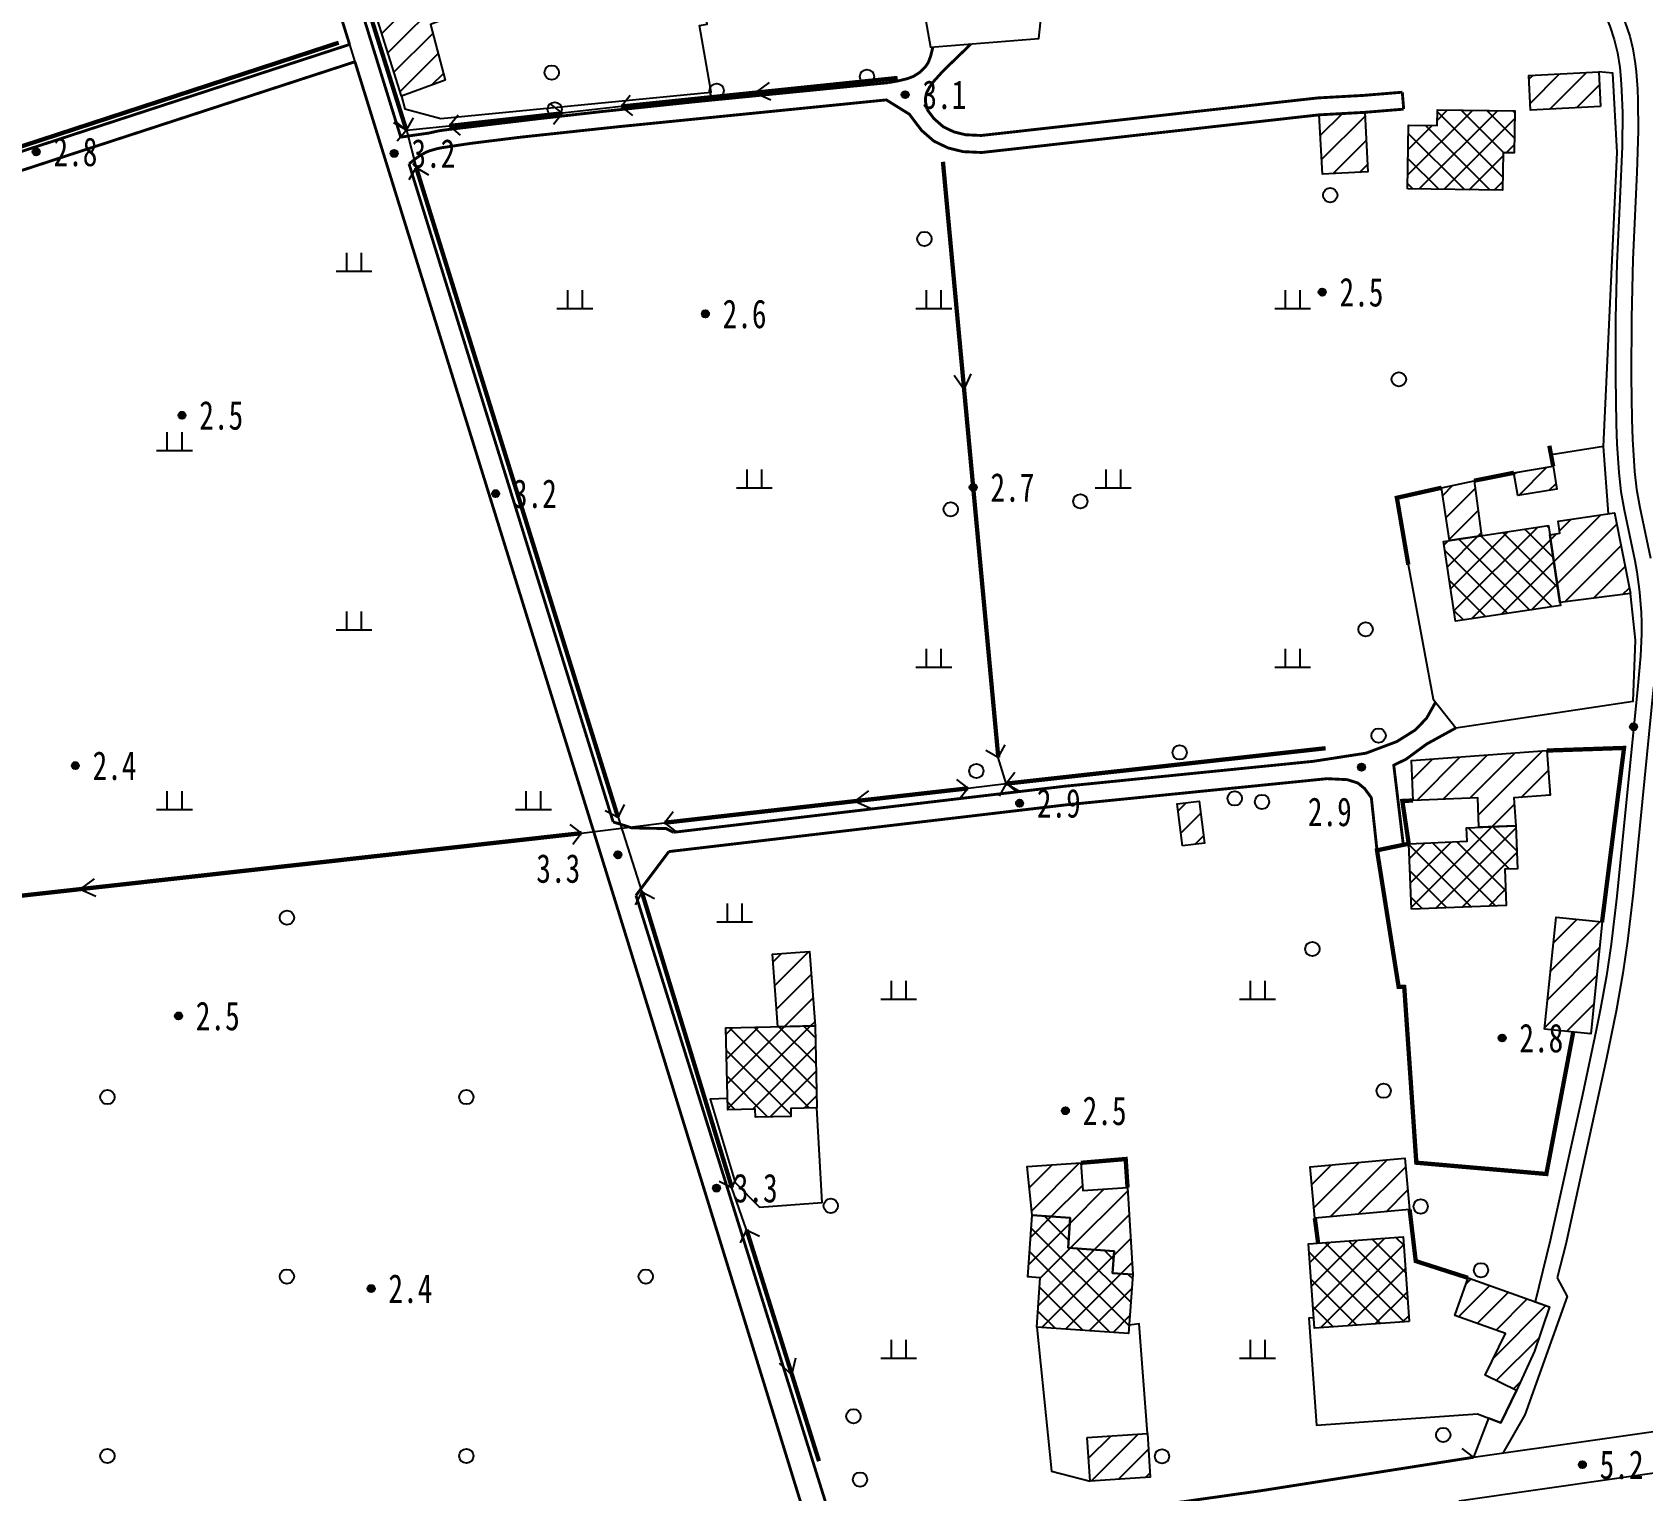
# Model space of a CAD drawing. Header units: metres. Extents: x 494039 to 619385, y 3351420 to 3402703.
# Drawn here: x 590987.4 to 591211.7, y 3392372.4 to 3392575.6 of the extents above; entities that cross this region are included whole.
import ezdxf
from ezdxf.enums import TextEntityAlignment as Align

# ---------------------------------------------------------------- set-up
doc = ezdxf.new("R2010")
doc.units = ezdxf.units.M
for name, pattern in [('2180', [0]), ('2430', [0]), ('2450', [0]), ('4410a', [0]), ('8521', [0]), ('8522', [0]), ('9610', [0])]:
    doc.linetypes.add(name, pattern=pattern)
for name, color, linetype in [('210100', 130, 'Continuous'), ('220200', 130, 'Continuous'), ('220900', 130, '2180'), ('261301', 141, 'Continuous'), ('310300', 8, 'Continuous'), ('310500', 8, 'Continuous'), ('380201', 8, '2430'), ('380202', 8, '2450'), ('420500', 8, 'Continuous'), ('430300', 8, 'Continuous'), ('440100', 8, 'Continuous'), ('510301', 8, 'Continuous'), ('720100', 8, 'Continuous'), ('760201', 8, '8521'), ('760202', 8, '8522'), ('810100', 8, '9610'), ('810302', 8, 'Continuous'), ('810502', 8, 'Continuous')]:
    doc.layers.add(name, color=color, linetype=linetype)
pattern_1 = [(45, (0, 0), (-1.767766953, 1.767766953), []), (135, (0, 0), (-1.767766953, -1.767766953), [])]
pattern_2 = [(45, (0, 0), (-1.767766953, 1.767766953), [])]

# ---------------------------------------------------------------- blocks, each defined once
blk = doc.blocks.new('gc170')
at = {"linetype": 'Continuous'}
blk.add_circle((0, 0), 0.5, dxfattribs=at)
blk = doc.blocks.new('gu')
at = {"flags": 128}
for points in [[(3.75, 0), (-3.75, 0)], [(2.71, -0.6), (3.75, 0), (3.75, 0), (2.71, 0.6)]]:
    blk.add_lwpolyline(points, dxfattribs=at)
blk = doc.blocks.new('p_point')
for radius in [0.25, 0.2, 0.15, 0.1, 0.05]:
    blk.add_circle((0, 0), radius)
blk.add_point((0, 0))
blk = doc.blocks.new('vm')
at = {"linetype": 'Continuous'}
for p, q in [((-0.5, 0), (-0.5, 1.3)), ((0.5, 1.3), (0.5, 0)), ((1.25, 0), (-1.25, 0))]:
    blk.add_line(p, q, dxfattribs=at)
blk = doc.blocks.new('1-3&1-4')
at = {"layer": '310300', "linetype": 'Continuous'}
h = blk.add_hatch(dxfattribs=at)
h.set_pattern_fill('ANSI31', color=8, scale=20, style=0)
h.set_pattern_definition(pattern_2)
h.paths.add_polyline_path([(591046.38, 3392578.0705), (591042.8432, 3392576.7235), (591044.8929, 3392568.9719), (591038.8138, 3392566.7529), (591034.1739, 3392581.5438), (591044.2714, 3392584.8641)])
h = blk.add_hatch(dxfattribs=at)
h.set_pattern_fill('ANSI31', color=8, scale=20, style=0)
h.set_pattern_definition(pattern_2)
h.paths.add_polyline_path([(591205.8579, 3392565.2905), (591196.0961, 3392564.7732), (591195.8399, 3392569.6066), (591205.6018, 3392570.1239)])
h = blk.add_hatch(dxfattribs=at)
h.set_pattern_fill('ANSI31', color=8, scale=20, style=0)
h.set_pattern_definition(pattern_2)
h.paths.add_polyline_path([(591172.9908, 3392564.4832), (591173.4478, 3392556.2126), (591167.1082, 3392555.8624), (591166.6513, 3392564.133)])
h = blk.add_hatch(dxfattribs=at)
h.set_pattern_fill('ANSI31', color=8, scale=20, style=0)
h.set_pattern_definition(pattern_2)
h.paths.add_polyline_path([(591193.778, 3392514.2637), (591199.2515, 3392515.1745), (591199.7805, 3392511.9953), (591194.307, 3392511.0845)])
h = blk.add_hatch(dxfattribs=at)
h.set_pattern_fill('ANSI31', color=8, scale=20, style=0)
h.set_pattern_definition(pattern_2)
h.paths.add_polyline_path([(591189.2819, 3392505.4951), (591184.8042, 3392504.8212), (591183.6972, 3392512.1766), (591188.2211, 3392513.153)])
h = blk.add_hatch(dxfattribs=at)
h.set_pattern_fill('ANSI31', color=8, scale=20, style=0)
h.set_pattern_definition(pattern_2)
h.paths.add_polyline_path([(591198.7703, 3392505.6342), (591200.1896, 3392505.8478), (591199.941, 3392507.5001), (591207.814, 3392508.6851), (591210.0296, 3392497.4243), (591200.1889, 3392496.2086)])
h = blk.add_hatch(dxfattribs=at)
h.set_pattern_fill('ANSI31', color=8, scale=20, style=0)
h.set_pattern_definition(pattern_2)
h.paths.add_polyline_path([(591188.9054, 3392464.8612), (591188.7348, 3392468.9731), (591179.7332, 3392468.5997), (591179.5024, 3392474.1631), (591198.3503, 3392475.5569), (591198.8106, 3392469.3326), (591193.7544, 3392468.9587), (591194.0416, 3392465.0743)])
h = blk.add_hatch(dxfattribs=at)
h.set_pattern_fill('ANSI31', color=8, scale=20, style=0)
h.set_pattern_definition(pattern_2)
h.paths.add_polyline_path([(591147.5938, 3392462.2858), (591146.8708, 3392468.1344), (591149.9545, 3392468.5156), (591150.6776, 3392462.667)])
h = blk.add_hatch(dxfattribs=at)
h.set_pattern_fill('ANSI31', color=8, scale=20, style=0)
h.set_pattern_definition(pattern_2)
h.paths.add_polyline_path([(591198.0624, 3392436.7323), (591199.6476, 3392452.3228), (591206.057, 3392451.6711), (591204.4718, 3392436.0806)])
h = blk.add_hatch(dxfattribs=at)
h.set_pattern_fill('ANSI31', color=8, scale=20, style=0)
h.set_pattern_definition(pattern_2)
h.paths.add_polyline_path([(591091.2583, 3392437.08), (591090.5195, 3392447.2011), (591095.6628, 3392447.5766), (591096.4203, 3392437.1995)])
h = blk.add_hatch(dxfattribs=at)
h.set_pattern_fill('ANSI31', color=8, scale=20, style=0)
h.set_pattern_definition(pattern_2)
h.paths.add_polyline_path([(591126.6779, 3392410.8129), (591125.9584, 3392417.5979), (591133.4642, 3392418.1119), (591133.7276, 3392414.2648), (591139.9543, 3392414.6911), (591140.6725, 3392402.5625), (591137.8711, 3392402.7572), (591138.0844, 3392405.8273), (591131.6683, 3392406.2732), (591131.9583, 3392410.4459)])
h = blk.add_hatch(dxfattribs=at)
h.set_pattern_fill('ANSI31', color=8, scale=20, style=0)
h.set_pattern_definition(pattern_2)
h.paths.add_polyline_path([(591179.2526, 3392411.6055), (591166.0469, 3392410.3928), (591165.3879, 3392417.5696), (591178.5935, 3392418.7823)])
h = blk.add_hatch(dxfattribs=at)
h.set_pattern_fill('ANSI31', color=8, scale=20, style=0)
h.set_pattern_definition(pattern_2)
h.paths.add_polyline_path([(591187.3838, 3392402.0844), (591198.7424, 3392398.044), (591196.666, 3392391.8824), (591194.1601, 3392386.3826), (591189.784, 3392388.5309), (591192.592, 3392394.3382), (591185.5682, 3392396.8306)])
h = blk.add_hatch(dxfattribs=at)
h.set_pattern_fill('ANSI31', color=8, scale=20, style=0)
h.set_pattern_definition(pattern_2)
h.paths.add_polyline_path([(591134.353, 3392379.8571), (591142.7298, 3392380.389), (591143.1162, 3392374.3033), (591134.7394, 3392373.7715)])
at = {"layer": '310500', "linetype": 'Continuous'}
h = blk.add_hatch(dxfattribs=at)
h.set_pattern_fill('ANSI37', color=8, scale=20, style=0)
h.set_pattern_definition(pattern_1)
h.paths.add_polyline_path([(591178.9499, 3392553.8352), (591179.0839, 3392562.7088), (591183.1056, 3392562.648), (591183.1386, 3392564.8335), (591193.8913, 3392564.6712), (591193.8031, 3392558.8304), (591192.2856, 3392558.8533), (591192.2068, 3392553.635)])
h = blk.add_hatch(dxfattribs=at)
h.set_pattern_fill('ANSI37', color=8, scale=20, style=0)
h.set_pattern_definition(pattern_1)
h.paths.add_polyline_path([(591198.5806, 3392506.8946), (591200.2517, 3392495.7913), (591185.6428, 3392493.5926), (591183.9717, 3392504.6959)])
h = blk.add_hatch(dxfattribs=at)
h.set_pattern_fill('ANSI37', color=8, scale=20, style=0)
h.set_pattern_definition(pattern_1)
h.paths.add_polyline_path([(591179.5048, 3392453.4359), (591179.1255, 3392462.5767), (591187.2589, 3392462.9142), (591187.1811, 3392464.7897), (591194.0416, 3392465.0743), (591194.2898, 3392459.0932), (591192.5, 3392459.019), (591192.7089, 3392453.9837)])
h = blk.add_hatch(dxfattribs=at)
h.set_pattern_fill('ANSI37', color=8, scale=20, style=0)
h.set_pattern_definition(pattern_1)
h.paths.add_polyline_path([(591096.4203, 3392437.1995), (591096.6851, 3392425.7605), (591093.028, 3392425.6759), (591093.0537, 3392424.5664), (591088.1305, 3392424.4524), (591088.1047, 3392425.5677), (591084.2799, 3392425.4791), (591084.0152, 3392436.9123)])
h = blk.add_hatch(dxfattribs=at)
h.set_pattern_fill('ANSI37', color=8, scale=20, style=0)
h.set_pattern_definition(pattern_1)
h.paths.add_polyline_path([(591137.8711, 3392402.7572), (591140.6725, 3392402.5625), (591140.1005, 3392394.3322), (591127.3253, 3392395.22), (591127.8026, 3392402.0873), (591126.0798, 3392402.207), (591126.6779, 3392410.8129), (591131.9583, 3392410.4459), (591131.6683, 3392406.2732), (591138.0844, 3392405.8273)])
h = blk.add_hatch(dxfattribs=at)
h.set_pattern_fill('ANSI37', color=8, scale=20, style=0)
h.set_pattern_definition(pattern_1)
h.paths.add_polyline_path([(591179.1881, 3392396.002), (591166.0092, 3392395.0541), (591165.1612, 3392406.8454), (591178.34, 3392407.7933)])
at = {"layer": '210100', "color": 141, "linetype": 'Continuous', "flags": 128}
for points in [[(591209.2505, 3392577.108), (591209.924, 3392575.1013), (591210.3476, 3392573.3291), (591210.6733, 3392571.3106), (591210.807, 3392570.1327), (591210.989, 3392567.7056), (591211.0542, 3392566.1261), (591211.0826, 3392561.9129), (591210.9118, 3392556.1177), (591210.3482, 3392543.9967), (591210.1442, 3392535.8364), (591210.1054, 3392527.6587), (591210.199, 3392521.664), (591210.2965, 3392518.9405), (591210.5837, 3392514.4369), (591210.8686, 3392511.9822), (591211.32, 3392509.4215), (591212.814, 3392502.3622)], [(591213.2397, 3392484.4462), (591210.3829, 3392455.6953), (591209.605, 3392449.0033), (591208.9723, 3392444.5596), (591208.0289, 3392439.2459), (591206.6363, 3392432.4417), (591200.9953, 3392406.7959), (591199.8187, 3392402.0886)]]:
    blk.add_lwpolyline(points, dxfattribs=at)
at = {"layer": '210100', "color": 141, "linetype": 'Continuous', "elevation": 2.9651, "flags": 128}
blk.add_lwpolyline([(591199.8187, 3392402.0886), (591201.2092, 3392399.4699), (591195.3001, 3392382.9775), (591192.2402, 3392377.6724)], dxfattribs=at)
at = {"layer": '220200', "color": 141, "linetype": 'Continuous', "const_width": 0.6, "flags": 128}
for points, elevation in [([(591039.4927, 3392561.9915), (591027.5439, 3392600.0817)], 3.2101), ([(590855.4982, 3392517.129), (591030.0644, 3392574.183)], 3.3197), ([(591069.4372, 3392565.2894), (591107.9255, 3392569.2718)], 3.3568), ([(591045.4507, 3392562.5832), (591061.2341, 3392564.3457)], 3.3568), ([(591040.8513, 3392556.7997), (591068.9746, 3392466.2508)], 3.1698), ([(591121.9527, 3392474.5994), (591114.2397, 3392557.5911)], 3.2101), ([(591075.4421, 3392465.4993), (591117.7431, 3392470.2935)], 3.261), ([(591072.2903, 3392455.8596), (591084.8544, 3392414.6245)], 3.3143)]:
    blk.add_lwpolyline(points, dxfattribs=dict(at, elevation=elevation))
for points in [[(591167.5503, 3392475.8797), (591123.0315, 3392470.9473)], [(590543.3335, 3392380.7469), (590541.0627, 3392405.4735), (590653.7523, 3392417.693), (590740.8743, 3392427.913), (590785.774, 3392432.6528), (590860.8236, 3392441.1885), (590908.9897, 3392446.5299), (590958.8754, 3392452.3176), (591063.9107, 3392464.0498)], [(591086.8854, 3392408.7868), (591096.9731, 3392376.5421)]]:
    blk.add_lwpolyline(points, dxfattribs=at)
at = {"layer": '220900', "color": 141, "linetype": 'Continuous'}
for p, q in [((591061.2341, 3392564.3457), (591059.6675, 3392565.589)), ((591069.4372, 3392565.2894), (591070.6805, 3392566.856)), ((591039.4927, 3392561.9915), (591037.9456, 3392563.259)), ((591039.4927, 3392561.9915), (591040.5028, 3392563.7177)), ((591045.4507, 3392562.5832), (591046.7182, 3392564.1303)), ((591061.2341, 3392564.3457), (591059.9908, 3392562.7791)), ((591069.4372, 3392565.2894), (591071.0038, 3392564.0461)), ((591039.4927, 3392561.9915), (591037.7665, 3392563.0016)), ((591039.4927, 3392561.9915), (591038.2252, 3392560.4444)), ((591045.4507, 3392562.5832), (591046.9978, 3392561.3157)), ((591040.8513, 3392556.7997), (591039.8412, 3392555.0735)), ((591040.8513, 3392556.7997), (591042.5775, 3392555.7896)), ((591121.9527, 3392474.5994), (591122.9083, 3392476.3563)), ((591121.9527, 3392474.5994), (591120.1958, 3392475.555)), ((591117.7431, 3392470.2935), (591116.1661, 3392471.5235)), ((591123.0315, 3392470.9473), (591124.2615, 3392472.5243)), ((591117.7431, 3392470.2935), (591116.5131, 3392468.7165)), ((591123.0315, 3392470.9473), (591122.0759, 3392469.1904)), ((591123.0315, 3392470.9473), (591124.7884, 3392469.9917)), ((591123.0315, 3392470.9473), (591124.6085, 3392469.7173)), ((591068.9746, 3392466.2508), (591067.1974, 3392467.1682)), ((591068.9746, 3392466.2508), (591069.892, 3392468.028)), ((591075.4421, 3392465.4993), (591076.6689, 3392467.0789)), ((591063.9107, 3392464.0498), (591062.3311, 3392465.2766)), ((591075.4421, 3392465.4993), (591077.0217, 3392464.2725)), ((591063.9107, 3392464.0498), (591062.6839, 3392462.4702)), ((591072.2903, 3392455.8596), (591071.3729, 3392454.0824)), ((591072.2903, 3392455.8596), (591074.0675, 3392454.9422)), ((591084.8544, 3392414.6245), (591083.054, 3392415.4955)), ((591084.8544, 3392414.6245), (591085.7254, 3392416.4249)), ((591086.8854, 3392408.7868), (591086.0144, 3392406.9864)), ((591086.8854, 3392408.7868), (591088.6858, 3392407.9158))]:
    blk.add_line(p, q, dxfattribs=at)
at = {"layer": '220900', "color": 141, "linetype": '2180', "flags": 128}
for points, elevation in [([(591069.4372, 3392565.2894), (591061.2341, 3392564.3457)], 3.3568), ([(591039.4927, 3392561.9915), (591045.4507, 3392562.5832)], 3.3419), ([(591039.4927, 3392561.9915), (591040.8513, 3392556.7997)], 3.2939), ([(591123.0315, 3392470.9473), (591121.9527, 3392474.5994)], 3.2939), ([(591117.7431, 3392470.2935), (591123.0315, 3392470.9473)], 3.2939), ([(591063.9107, 3392464.0498), (591075.4421, 3392465.4993)], 3.2939), ([(591068.9746, 3392466.2508), (591072.2903, 3392455.8596)], 3.2939), ([(591086.8854, 3392408.7868), (591084.8544, 3392414.6245)], 3.2939)]:
    blk.add_lwpolyline(points, dxfattribs=dict(at, elevation=elevation))
at = {"layer": '310300', "color": 8, "linetype": 'Continuous', "flags": 128}
for points in [[(591046.38, 3392578.0705), (591042.8432, 3392576.7235), (591044.8929, 3392568.9719), (591038.8138, 3392566.7529), (591034.1739, 3392581.5438), (591044.2714, 3392584.8641)], [(591193.778, 3392514.2637), (591199.2515, 3392515.1745), (591199.7805, 3392511.9953), (591194.307, 3392511.0845)], [(591189.2819, 3392505.4951), (591184.8042, 3392504.8212), (591183.6972, 3392512.1766), (591188.2211, 3392513.153)], [(591198.7703, 3392505.6342), (591200.1896, 3392505.8478), (591199.941, 3392507.5001), (591207.814, 3392508.6851), (591210.0296, 3392497.4243), (591200.1889, 3392496.2086)], [(591188.9054, 3392464.8612), (591188.7348, 3392468.9731), (591179.7332, 3392468.5997), (591179.5024, 3392474.1631), (591198.3503, 3392475.5569), (591198.8106, 3392469.3326), (591193.7544, 3392468.9587), (591194.0416, 3392465.0743)], [(591198.0624, 3392436.7323), (591199.6476, 3392452.3228), (591206.057, 3392451.6711), (591204.4718, 3392436.0806)], [(591091.2583, 3392437.08), (591090.5195, 3392447.2011), (591095.6628, 3392447.5766), (591096.4203, 3392437.1995)], [(591126.6779, 3392410.8129), (591125.9584, 3392417.5979), (591133.4642, 3392418.1119), (591133.7276, 3392414.2648), (591139.9543, 3392414.6911), (591140.6725, 3392402.5625), (591137.8711, 3392402.7572), (591138.0844, 3392405.8273), (591131.6683, 3392406.2732), (591131.9583, 3392410.4459)], [(591179.2526, 3392411.6055), (591166.0469, 3392410.3928), (591165.3879, 3392417.5696), (591178.5935, 3392418.7823)], [(591134.353, 3392379.8571), (591142.7298, 3392380.389), (591143.1162, 3392374.3033), (591134.7394, 3392373.7715)]]:
    blk.add_lwpolyline(points, close=True, dxfattribs=at)
for points, elevation in [([(591205.8579, 3392565.2905), (591196.0961, 3392564.7732), (591195.8399, 3392569.6066), (591205.6018, 3392570.1239)], 5.9846), ([(591172.9908, 3392564.4832), (591173.4478, 3392556.2126), (591167.1082, 3392555.8624), (591166.6513, 3392564.133)], 6.1447), ([(591147.5938, 3392462.2858), (591146.8708, 3392468.1344), (591149.9545, 3392468.5156), (591150.6776, 3392462.667)], 5.7351), ([(591187.3838, 3392402.0844), (591198.7424, 3392398.044), (591196.666, 3392391.8824), (591194.1601, 3392386.3826), (591189.784, 3392388.5309), (591192.592, 3392394.3382), (591185.5682, 3392396.8306)], 5.6313)]:
    blk.add_lwpolyline(points, close=True, dxfattribs=dict(at, elevation=elevation))
at = {"layer": '310500', "color": 8, "linetype": 'Continuous', "flags": 128}
for points, elevation in [([(591178.9499, 3392553.8352), (591179.0839, 3392562.7088), (591183.1056, 3392562.648), (591183.1386, 3392564.8335), (591193.8913, 3392564.6712), (591193.8031, 3392558.8304), (591192.2856, 3392558.8533), (591192.2068, 3392553.635)], 15.3013), ([(591179.1881, 3392396.002), (591166.0092, 3392395.0541), (591165.1612, 3392406.8454), (591178.34, 3392407.7933)], 14.3686)]:
    blk.add_lwpolyline(points, close=True, dxfattribs=dict(at, elevation=elevation))
for points in [[(591198.5806, 3392506.8946), (591200.2517, 3392495.7913), (591185.6428, 3392493.5926), (591183.9717, 3392504.6959)], [(591179.5048, 3392453.4359), (591179.1255, 3392462.5767), (591187.2589, 3392462.9142), (591187.1811, 3392464.7897), (591194.0416, 3392465.0743), (591194.2898, 3392459.0932), (591192.5, 3392459.019), (591192.7089, 3392453.9837)], [(591096.4203, 3392437.1995), (591096.6851, 3392425.7605), (591093.028, 3392425.6759), (591093.0537, 3392424.5664), (591088.1305, 3392424.4524), (591088.1047, 3392425.5677), (591084.2799, 3392425.4791), (591084.0152, 3392436.9123)], [(591137.8711, 3392402.7572), (591140.6725, 3392402.5625), (591140.1005, 3392394.3322), (591127.3253, 3392395.22), (591127.8026, 3392402.0873), (591126.0798, 3392402.207), (591126.6779, 3392410.8129), (591131.9583, 3392410.4459), (591131.6683, 3392406.2732), (591138.0844, 3392405.8273)]]:
    blk.add_lwpolyline(points, close=True, dxfattribs=at)
at = {"layer": '380201', "color": 8, "linetype": '2430', "const_width": 0.6, "flags": 128}
for points in [[(591199.2515, 3392515.1745), (591198.7126, 3392518.0314)], [(591183.6972, 3392512.1766), (591177.4773, 3392510.775), (591179.0697, 3392501.4609)], [(591206.057, 3392451.6711), (591209.1211, 3392475.9206), (591198.3503, 3392475.5569)], [(591179.1255, 3392462.5767), (591174.7077, 3392461.659), (591177.7172, 3392442.6459), (591178.5027, 3392442.6206), (591180.1841, 3392418.1311), (591198.2972, 3392416.5587), (591202.0415, 3392436.3277)], [(591166.0469, 3392410.3928), (591166.5026, 3392406.9419)]]:
    blk.add_lwpolyline(points, dxfattribs=at)
for points, elevation in [([(591193.778, 3392514.2637), (591188.2211, 3392513.153)], 6.247), ([(591179.7332, 3392468.5997), (591178.2393, 3392468.532), (591179.1255, 3392462.5767)], 5.7592), ([(591139.9543, 3392414.6911), (591139.6968, 3392418.6434), (591133.4642, 3392418.1119)], 5.7944), ([(591187.3838, 3392402.0844), (591180.103, 3392404.4234), (591179.2526, 3392411.6055)], 5.522)]:
    blk.add_lwpolyline(points, dxfattribs=dict(at, elevation=elevation))
at = {"layer": '380202', "color": 8, "linetype": '2450', "flags": 128}
for points in [[(591038.8138, 3392566.7529), (591039.2725, 3392564.9713), (591044.3084, 3392563.6423), (591081.96, 3392567.3154), (591080.3285, 3392576.5639), (591081.3829, 3392576.7499), (591078.0901, 3392598.4137)], [(591109.8822, 3392588.5254), (591112.4861, 3392573.5591), (591127.611, 3392574.7805), (591128.9788, 3392587.8737), (591127.9246, 3392588.0163)], [(591206.2782, 3392517.9243), (591208.1552, 3392558.8719), (591207.5719, 3392569.9545), (591205.6018, 3392570.1239)], [(591206.9402, 3392508.5535), (591206.2782, 3392517.9243), (591198.9558, 3392516.7425)], [(591179.0697, 3392501.4609), (591182.5264, 3392482.6969), (591185.699, 3392478.7099), (591210.3791, 3392482.4372), (591210.7146, 3392490.9284), (591210.0296, 3392497.4243)], [(591084.2434, 3392427.0559), (591081.7898, 3392426.9991), (591085.3011, 3392415.3841), (591088.6762, 3392411.9443), (591097.4082, 3392412.5726), (591096.6851, 3392425.7605)], [(591127.3253, 3392395.22), (591129.3782, 3392375.168), (591134.7394, 3392373.7715)], [(591142.7298, 3392380.389), (591141.5587, 3392395.6647), (591140.18, 3392395.4768)]]:
    blk.add_lwpolyline(points, dxfattribs=at)
at = {"layer": '380202', "color": 8, "linetype": '2450', "elevation": 5.522, "flags": 128}
blk.add_lwpolyline([(591165.9037, 3392396.5208), (591165.2119, 3392396.471), (591166.2859, 3392381.5386), (591188.72, 3392383.1522), (591191.95, 3392381.874), (591194.1601, 3392386.3826)], dxfattribs=at)
at = {"layer": '420500', "color": 8, "linetype": 'Continuous', "const_width": 0.4, "flags": 128}
for points in [[(591031.5812, 3392573.9386), (590999.6168, 3392677.0162)], [(591038.7099, 3392561.0293), (591026.6237, 3392600.0611)], [(591106.5921, 3392568.6165), (591108.0174, 3392568.8693), (591109.3309, 3392569.1881), (591110.1378, 3392569.5001), (591111.0219, 3392570.0576), (591111.8044, 3392570.8406), (591112.2036, 3392571.4487), (591112.5106, 3392572.2697), (591112.8459, 3392573.5881)], [(591112.033, 3392564.8731), (591111.8171, 3392565.9275), (591111.8145, 3392566.5218), (591111.9186, 3392567.046), (591112.0378, 3392567.3645), (591112.4064, 3392568.0436), (591112.9652, 3392568.8105), (591114.2688, 3392570.2582), (591118.1535, 3392574.0167)], [(591094.4698, 3392370.6514), (591069.2024, 3392452.6037), (591032.3271, 3392571.5298)], [(591042.6741, 3392561.6046), (591044.0074, 3392561.9049), (591045.4362, 3392562.1049), (591057.629, 3392563.5636), (591066.645, 3392564.5833), (591079.6489, 3392565.9546), (591106.5921, 3392568.6165)], [(591039.8681, 3392557.2889), (591040.6141, 3392557.9119), (591041.4321, 3392558.4965), (591042.2586, 3392558.9372), (591042.6654, 3392559.1021), (591043.7316, 3392559.412), (591044.4687, 3392559.5611), (591048.5628, 3392560.1718), (591055.4225, 3392561.0236), (591068.5269, 3392562.4294), (591106.3528, 3392566.2158), (591109.5554, 3392564.2269), (591111.2623, 3392561.9685), (591112.9816, 3392560.4709), (591114.9685, 3392559.5179), (591117.0448, 3392559.0056), (591119.6548, 3392558.888), (591166.6513, 3392564.133), (591172.9908, 3392564.4832), (591178.4254, 3392564.9292)], [(591112.033, 3392564.8731), (591113.0018, 3392563.5913), (591114.2939, 3392562.4657), (591115.772, 3392561.7568), (591117.3847, 3392561.3588), (591119.5763, 3392561.26), (591166.4546, 3392566.4919), (591172.8288, 3392566.844), (591178.2319, 3392567.2874)], [(591068.2959, 3392465.614), (591039.8681, 3392557.2889)], [(591165.8087, 3392474.0547), (591173.1769, 3392475.1958), (591177.4611, 3392476.8044), (591180.0472, 3392478.4299), (591181.6121, 3392480.0591), (591182.8584, 3392482.2797)], [(591178.3719, 3392462.4202), (591177.0399, 3392473.5213), (591178.7483, 3392474.3481), (591181.6369, 3392476.4737), (591185.699, 3392478.7099)], [(591076.7047, 3392464.1692), (591131.0829, 3392470.5712), (591165.8087, 3392474.0547)], [(591076.0513, 3392461.4763), (591131.3645, 3392467.9884), (591167.7435, 3392471.6377), (591170.5556, 3392471.505), (591172.0297, 3392471.0389), (591172.9897, 3392470.2559), (591173.9164, 3392468.9827), (591174.7077, 3392461.659)], [(591076.7047, 3392464.1692), (591075.6889, 3392464.6851), (591070.9035, 3392464.7781), (591068.2959, 3392465.614)], [(591071.4785, 3392455.365), (591076.0513, 3392461.4763)], [(591097.8444, 3392370.9691), (591071.4785, 3392455.365)], [(591099.9435, 3392365.3239), (591115.4666, 3392366.9881), (591126.1663, 3392368.1903), (591133.6486, 3392369.0863), (591147.5297, 3392370.8693), (591158.536, 3392372.4248), (591188.1724, 3392377.0893)]]:
    blk.add_lwpolyline(points, dxfattribs=at)
for points, elevation in [([(591178.4254, 3392564.9292), (591178.2319, 3392567.2874)], 3.1534), ([(591038.7099, 3392561.0293), (591042.6741, 3392561.6046)], 3.6694)]:
    blk.add_lwpolyline(points, dxfattribs=dict(at, elevation=elevation))
at = {"layer": '430300', "color": 8, "linetype": 'Continuous'}
blk.add_line((591188.1724, 3392377.0893), (591186.5718, 3392378.2885), dxfattribs=at)
at = {"layer": '430300', "color": 8, "linetype": 'Continuous', "flags": 128}
for points in [[(591188.1724, 3392377.0893), (591221.7161, 3392381.8981)], [(591219.1029, 3392375.7205), (591186.1032, 3392370.9611)]]:
    blk.add_lwpolyline(points, dxfattribs=at)
at = {"layer": '440100', "color": 8, "linetype": '4410a', "const_width": 0.4, "flags": 128}
blk.add_lwpolyline([(590855.4126, 3392516.3448), (590896.2501, 3392529.5902), (590983.6888, 3392558.3159), (591031.5812, 3392573.9386)], dxfattribs=at)
at = {"layer": '440100', "color": 8, "linetype": 'Continuous', "const_width": 0.4, "flags": 128}
blk.add_lwpolyline([(590688.257, 3392460.8341), (590689.2522, 3392459.9455), (590690.3932, 3392459.821), (590712.2548, 3392467.0615), (590840.4413, 3392508.8375), (590897.0328, 3392527.1926), (590984.4735, 3392555.919), (591032.3271, 3392571.5298)], dxfattribs=at)
at = {"layer": '760201', "color": 8, "linetype": '8521', "flags": 128}
blk.add_lwpolyline([(591127.6717, 3392875.5893), (591121.7391, 3392871.4989), (591120.6887, 3392870.6737), (591119.9869, 3392869.9986), (591119.4595, 3392869.3445), (591119.0957, 3392868.7213), (591118.866, 3392868.1254), (591118.7052, 3392867.3343), (591118.6736, 3392866.8851), (591118.6807, 3392866.4275), (591118.8092, 3392865.4993), (591118.9785, 3392864.881), (591119.2202, 3392864.257), (591119.428, 3392863.83), (591119.9259, 3392863.0209), (591120.5166, 3392862.2979), (591120.8407, 3392861.9787), (591121.4451, 3392861.5041), (591121.9933, 3392861.1975), (591122.5616, 3392860.9996), (591122.849, 3392860.9467), (591123.5197, 3392860.9403), (591123.9076, 3392861.0006), (591124.2981, 3392861.1011), (591125.0846, 3392861.4035), (591126.17, 3392861.9812), (591126.8581, 3392862.4079), (591141.3951, 3392871.763), (591148.3247, 3392876.5137), (591149.9286, 3392877.5864), (591152.1721, 3392878.9978), (591153.7225, 3392879.8865), (591155.7989, 3392880.9592), (591157.3827, 3392881.7098), (591160.5986, 3392883.1116), (591164.9523, 3392884.8424), (591167.6972, 3392885.8706), (591173.2216, 3392887.834), (591178.2252, 3392889.4865), (591182.9925, 3392890.8978), (591188.5924, 3392892.3668), (591191.6601, 3392893.1165), (591194.7379, 3392893.8363), (591200.4178, 3392895.068), (591202.5015, 3392895.4774), (591206.3107, 3392896.1369), (591208.437, 3392896.4067), (591209.934, 3392896.4676), (591210.5537, 3392896.4432), (591211.6593, 3392896.3025), (591212.9545, 3392895.9342), (591213.8707, 3392895.5133), (591214.3079, 3392895.2586), (591215.045, 3392894.7306), (591215.6313, 3392894.19), (591216.1362, 3392893.586), (591216.5676, 3392892.8724), (591216.75, 3392892.4669), (591217.0264, 3392891.6148), (591217.2224, 3392890.5425), (591217.2784, 3392889.9037), (591217.2755, 3392888.4523), (591217.1986, 3392887.571), (591216.9037, 3392885.845), (591216.4564, 3392884.1588), (591215.8917, 3392882.503), (591215.4084, 3392881.2767), (591214.3299, 3392878.8529), (591210.718, 3392871.6743), (591209.0205, 3392868.1023), (591208.4056, 3392866.6587), (591207.2704, 3392863.7443), (591205.9819, 3392860.0632), (591205.262, 3392857.8386), (591204.5775, 3392855.6031), (591203.518, 3392851.8514), (591202.914, 3392849.4731), (591202.0371, 3392845.5458), (591201.5443, 3392843.0757), (591200.6649, 3392838.1145), (591200.2812, 3392835.6274), (591199.7697, 3392831.6432), (591199.503, 3392828.6531), (591199.4225, 3392827.1578), (591199.3877, 3392825.1641), (591199.444, 3392823.2667), (591199.6749, 3392820.2312), (591199.8785, 3392818.334), (591201.1648, 3392808.0812), (591201.3954, 3392805.5418), (591201.5986, 3392801.7139), (591201.7089, 3392795.9645), (591201.7527, 3392780.6199), (591201.884, 3392776.1464), (591202.1401, 3392772.2658), (591202.5064, 3392768.8361), (591202.9708, 3392765.6698), (591203.5311, 3392762.7742), (591205.0092, 3392756.8233), (591205.3002, 3392755.2603), (591205.4765, 3392753.6488), (591205.5004, 3392752.5753), (591205.3812, 3392750.9618), (591205.0437, 3392748.8727), (591204.518, 3392746.1464), (591204.2555, 3392744.3057), (591204.1391, 3392742.3222), (591204.1806, 3392739.9362), (591204.4032, 3392737.147), (591204.5883, 3392735.5512), (591206.1716, 3392724.7664), (591206.7248, 3392719.7884), (591207.282, 3392712.9463), (591207.5708, 3392708.5918), (591208.0372, 3392699.8744), (591208.2409, 3392693.3112), (591208.2589, 3392690.7676), (591208.1749, 3392685.9985), (591208.0873, 3392684.0963), (591207.8448, 3392680.9414), (591207.7042, 3392679.6874), (591207.367, 3392677.4421), (591206.8203, 3392674.827), (591206.4512, 3392673.3436), (591205.516, 3392670.0249), (591204.0081, 3392665.2538), (591201.1452, 3392656.6893), (591200.2364, 3392654.2519), (591199.4592, 3392652.4797), (591198.6633, 3392650.9676), (591197.9803, 3392649.8861), (591196.807, 3392648.3952), (591195.3765, 3392646.969), (591193.7925, 3392645.7081), (591192.8968, 3392645.1121), (591192.0043, 3392644.5924), (591190.3955, 3392643.8019), (591188.7322, 3392643.1259), (591187.6718, 3392642.7481), (591184.8655, 3392641.8783), (591181.5995, 3392640.9888), (591170.6701, 3392638.1866), (591150.1352, 3392633.0467), (591139.1976, 3392631.1333), (591134.2934, 3392625.489), (591135.0825, 3392613.6581), (591143.1062, 3392611.671), (591148.6204, 3392612.1443), (591163.8409, 3392614.4794), (591168.089, 3392615.0791), (591173.5853, 3392615.7714), (591175.7046, 3392615.9906), (591179.522, 3392616.2767), (591181.2186, 3392616.3419), (591183.7621, 3392616.3401), (591185.0327, 3392616.2828), (591187.1478, 3392616.0803), (591189.0092, 3392615.7636), (591190.7233, 3392615.3301), (591192.2323, 3392614.8178), (591193.5255, 3392614.2588), (591194.7532, 3392613.5936), (591195.3359, 3392613.2175), (591196.1629, 3392612.5942), (591196.7606, 3392612.0567), (591197.5359, 3392611.2117), (591198.5408, 3392609.799), (591198.8912, 3392609.1963), (591199.5047, 3392607.9449), (591200.0968, 3392606.3573), (591200.5286, 3392604.7548), (591200.8958, 3392602.7967), (591201.2134, 3392600.1459), (591201.807, 3392593.1273), (591202.087, 3392591.1454), (591202.4152, 3392589.5058), (591202.9787, 3392587.3454), (591203.8006, 3392584.7888), (591204.8231, 3392582.0565), (591207.1406, 3392576.4675), (591207.7603, 3392574.627), (591208.1991, 3392572.7823), (591208.5173, 3392570.7276), (591208.6807, 3392569.1211), (591208.7886, 3392567.5534), (591208.8883, 3392564.4166), (591208.8431, 3392559.7092), (591208.543, 3392552.3837), (591208.1284, 3392543.4861), (591207.9457, 3392535.817), (591207.9096, 3392527.601), (591208.0185, 3392521.0307), (591208.1237, 3392518.2945), (591208.3826, 3392514.3162), (591208.6901, 3392511.6579), (591209.1436, 3392509.0995), (591210.6337, 3392502.0451), (591210.9018, 3392500.4442), (591211.2624, 3392497.626), (591211.4837, 3392494.7955), (591211.5374, 3392493.3786), (591211.5461, 3392491.7624), (591211.4176, 3392488.7727), (591211.0435, 3392484.5929), (591208.1206, 3392455.2566), (591207.3298, 3392448.5926), (591206.6741, 3392444.1471), (591205.8566, 3392439.6123), (591205.2566, 3392436.5976), (591203.3244, 3392427.574), (591198.8512, 3392407.2904), (591196.7182, 3392398.764)], dxfattribs=at)
at = {"layer": '760202', "color": 8, "linetype": '8522', "flags": 128}
blk.add_lwpolyline([(591196.7182, 3392398.764), (591198.7424, 3392398.044), (591196.666, 3392391.8824), (591194.1601, 3392386.3826), (591191.95, 3392381.874), (591190.2417, 3392382.55), (591188.1724, 3392377.0893)], dxfattribs=at)
at = {"layer": '810100', "color": 8, "linetype": '9610', "flags": 128}
blk.add_lwpolyline([(591031.5812, 3392573.9386), (591032.3271, 3392571.5298)], dxfattribs=at)
at = {"layer": '261301', "color": 141, "linetype": 'Continuous', "xscale": 2, "yscale": 2}
for p, rotation in [((591095.5322, 3392567.9894, 3.1877), 185.9076157860982), ((591116.4924, 3392533.3513, 3.1877), 275.3119501383119), ((591109.4087, 3392469.3489, 3.1877), 186.4633848473751), ((591001.5076, 3392457.0795, 3.1877), 186.3717116001542), ((591090.9636, 3392395.7509, 3.1877), 287.3727117258157)]:
    blk.add_blockref('gu', p, dxfattribs=dict(at, rotation=rotation))
at = {"layer": '510301', "color": 8, "linetype": 'Continuous', "xscale": 2, "yscale": 2}
for p in [(591059.7426, 3392570.0268, 3.5718), (591103.6543, 3392569.4584, 3.5718), (591082.7189, 3392567.5039, 3.5718), (591060.1522, 3392564.9068, 3.468), (591168.1859, 3392552.9413, 3.3858), (591111.6629, 3392546.8453, 3.5718), (591177.7479, 3392527.2889, 3.3858), (591115.3325, 3392509.1745, 3.5718), (591133.3849, 3392510.2792, 3.5162), (591173.1148, 3392492.447, 3.5162), (591174.9236, 3392477.6491, 3.5162), (591147.2162, 3392475.2883, 3.5162), (591118.897, 3392472.7097, 3.5162), (591154.8866, 3392468.885, 3.5162), (591158.6813, 3392468.4019, 3.5162), (591165.7086, 3392447.9064, 3.5926), (591175.6338, 3392428.1561, 3.6601), (591098.6136, 3392412.1198, 3.3976), (591180.7909, 3392412.0278, 4.1709), (591189.1873, 3392403.1455, 3.6601), (591101.7778, 3392382.801, 3.8202), (591183.9271, 3392380.2068, 3.6601), (591144.7566, 3392377.2102, 3.6601), (591102.6909, 3392373.9804, 3.8202)]:
    blk.add_blockref('gc170', p, dxfattribs=at)
at = {"layer": '720100', "color": 8, "linetype": 'Continuous', "xscale": 2, "yscale": 2, "zscale": 2}
for p in [(591108.9747, 3392566.9456, 3.06), (590987.93, 3392558.982, 2.8454), (591037.792, 3392558.7615, 3.2056), (591167.0776, 3392539.4364, 2.5099), (591081.1435, 3392536.4078, 2.5518), (591008.2376, 3392522.273, 2.502), (591051.9284, 3392511.3573, 3.2035), (591118.4557, 3392512.2266, 2.709), (591210.4497, 3392478.8702, 3.0257), (590993.3783, 3392473.4561, 2.3777), (591172.5523, 3392473.2393, 2.8761), (591124.9215, 3392468.2193, 2.8532), (591068.9627, 3392461.0353, 3.277), (591007.7562, 3392438.5799, 2.4751), (591192.1316, 3392435.5035, 2.8199), (591131.2991, 3392425.3757, 2.5418), (591082.6956, 3392414.5968, 3.3321), (591034.5895, 3392400.5858, 2.3739), (591203.3159, 3392376.0576, 5.2379)]:
    blk.add_blockref('p_point', p, dxfattribs=at)
at = {"layer": '810302', "color": 8, "linetype": 'Continuous', "xscale": 2, "yscale": 2}
for p in [(591032.1922, 3392542.316), (591062.9625, 3392537.1142), (591112.9625, 3392537.1142), (591162.9625, 3392537.1142), (591007.1922, 3392517.316), (591087.9625, 3392512.1142), (591137.9625, 3392512.1142), (591032.1922, 3392492.316), (591112.9625, 3392487.1142), (591162.9625, 3392487.1142), (591007.1922, 3392467.316), (591057.1922, 3392467.316), (591085.223, 3392451.6435, 3.0939), (591108.066, 3392440.8524), (591158.066, 3392440.8524), (591108.066, 3392390.8524), (591158.066, 3392390.8524)]:
    blk.add_blockref('vm', p, dxfattribs=at)
at = {"layer": '810502', "color": 8, "linetype": 'Continuous', "xscale": 2, "yscale": 2}
for p in [(591022.8467, 3392452.2701), (590997.8467, 3392427.2701), (591047.8467, 3392427.2701), (591022.8467, 3392402.2701), (591072.8467, 3392402.2701), (590997.8467, 3392377.2701), (591047.8467, 3392377.2701)]:
    blk.add_blockref('gc170', p, dxfattribs=at)
at = {"layer": '720100', "color": 8, "width": 0.75}
for s, p in [('3.1', (591111.3747, 3392566.9456, 3.06)), ('2.8', (590990.33, 3392558.982, 2.8454)), ('3.2', (591040.192, 3392558.7615, 3.2056)), ('2.5', (591169.4776, 3392539.4364, 2.5099)), ('2.6', (591083.5435, 3392536.4078, 2.5518)), ('2.5', (591010.6376, 3392522.273, 2.502)), ('2.7', (591120.8557, 3392512.2266, 2.709)), ('3.2', (591054.3284, 3392511.3573, 3.2035)), ('2.4', (590995.7783, 3392473.4561, 2.3777)), ('2.9', (591127.3215, 3392468.2193, 2.8532)), ('2.9', (591165.0703, 3392467.0272, 2.8761)), ('3.3', (591057.5904, 3392459.1334, 3.277)), ('2.5', (591010.1562, 3392438.5799, 2.4751)), ('2.8', (591194.5316, 3392435.5035, 2.8199)), ('2.5', (591133.6991, 3392425.3757, 2.5418)), ('3.3', (591085.0956, 3392414.5968, 3.3321)), ('2.4', (591036.9895, 3392400.5858, 2.3739)), ('5.2', (591205.7159, 3392376.0576, 5.2379))]:
    blk.add_text(s, height=4, dxfattribs=at).set_placement(p, align=Align.MIDDLE_LEFT)

msp = doc.modelspace()

# ---------------------------------------------------------------- block references
msp.add_blockref('1-3&1-4', (0, 0))

doc.saveas('drawing.dxf')
